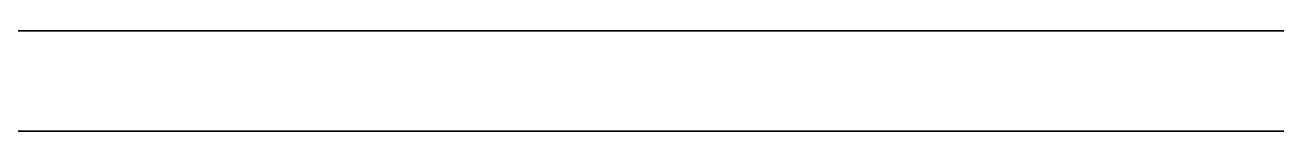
# Model space of a CAD drawing. Header units: millimetres. Extents: x -29 to 159, y -20 to 130.
# Drawn here: x 69.31 to 79.54, y 51.68 to 52.5 of the extents above; entities that cross this region are included whole.
import ezdxf

# ---------------------------------------------------------------- set-up
doc = ezdxf.new("R2010")
doc.units = ezdxf.units.MM
doc.linetypes.add('DASHED', pattern=[1.524, 1.27, -0.254])
doc.layers.add('HIDDEN', color=8, linetype='DASHED')
doc.layers.add('VISIBLE', color=7, linetype='CONTINUOUS')

msp = doc.modelspace()

# ---------------------------------------------------------------- linework, layer by layer
at = {"layer": 'HIDDEN'}
for points in [[(79.66667, 52.5), (79, 52.5), (78.33333, 52.5), (77.66667, 52.5), (77, 52.5), (76.33333, 52.5), (75.66667, 52.5), (75, 52.5), (74.33333, 52.5), (73.66667, 52.5), (73, 52.5), (72.33333, 52.5), (71.66667, 52.5), (71, 52.5), (70.33333, 52.5), (69.66667, 52.5), (69, 52.5)], [(79.60102, 52.5), (79.12088, 52.5), (78.64074, 52.5), (78.16061, 52.5), (77.68047, 52.5), (77.20034, 52.5), (76.7202, 52.5), (76.24007, 52.5), (75.75993, 52.5), (75.2798, 52.5), (74.79966, 52.5), (74.31953, 52.5), (73.83939, 52.5), (73.35926, 52.5), (72.87912, 52.5), (72.39898, 52.5), (71.91885, 52.5), (71.43871, 52.5), (70.95858, 52.5), (70.47844, 52.5), (69.99831, 52.5), (69.51817, 52.5), (69.03804, 52.5)], [(69.2781, 52.5), (69.51817, 52.5), (69.75824, 52.5), (69.99831, 52.5), (70.23838, 52.5), (70.47844, 52.5), (70.71851, 52.5), (70.95858, 52.5), (71.19865, 52.5), (71.43871, 52.5), (71.67878, 52.5), (71.91885, 52.5), (72.15892, 52.5), (72.39898, 52.5), (72.63905, 52.5), (72.87912, 52.5), (73.11919, 52.5), (73.35926, 52.5), (73.59932, 52.5), (73.83939, 52.5), (74.07946, 52.5), (74.31953, 52.5), (74.55959, 52.5), (74.79966, 52.5), (75.03973, 52.5), (75.2798, 52.5), (75.51986, 52.5), (75.75993, 52.5), (76, 52.5)], [(76, 52.5), (76.24007, 52.5), (76.48014, 52.5), (76.7202, 52.5), (76.96027, 52.5), (77.20034, 52.5), (77.44041, 52.5), (77.68047, 52.5), (77.92054, 52.5), (78.16061, 52.5), (78.40068, 52.5), (78.64074, 52.5), (78.88081, 52.5), (79.12088, 52.5), (79.36095, 52.5), (79.60102, 52.5)], [(79.85873, 51.67574), (79.40476, 51.67574), (78.95079, 51.67574), (78.49683, 51.67574), (78.04286, 51.67574), (77.58889, 51.67574), (77.13492, 51.67574), (76.68095, 51.67574), (76.22698, 51.67574), (75.77302, 51.67574), (75.31905, 51.67574), (74.86508, 51.67574), (74.41111, 51.67574), (73.95714, 51.67574), (73.50317, 51.67574), (73.04921, 51.67574), (72.59524, 51.67574), (72.14127, 51.67574), (71.6873, 51.67574), (71.23333, 51.67574), (70.77937, 51.67574), (70.3254, 51.67574), (69.87143, 51.67574), (69.41746, 51.67574), (68.96349, 51.67574)], [(69.19048, 51.67574), (69.41746, 51.67574), (69.64444, 51.67574), (69.87143, 51.67574), (70.09841, 51.67574), (70.3254, 51.67574), (70.55238, 51.67574), (70.77937, 51.67574), (71.00635, 51.67574), (71.23333, 51.67574), (71.46032, 51.67574), (71.6873, 51.67574), (71.91429, 51.67574), (72.14127, 51.67574), (72.36825, 51.67574), (72.59524, 51.67574), (72.82222, 51.67574), (73.04921, 51.67574), (73.27619, 51.67574), (73.50317, 51.67574), (73.73016, 51.67574), (73.95714, 51.67574), (74.18413, 51.67574), (74.41111, 51.67574), (74.6381, 51.67574), (74.86508, 51.67574), (75.09206, 51.67574), (75.31905, 51.67574), (75.54603, 51.67574), (75.77302, 51.67574), (76, 51.67574)], [(76, 51.67574), (76.22698, 51.67574), (76.45397, 51.67574), (76.68095, 51.67574), (76.90794, 51.67574), (77.13492, 51.67574), (77.3619, 51.67574), (77.58889, 51.67574), (77.81587, 51.67574), (78.04286, 51.67574), (78.26984, 51.67574), (78.49683, 51.67574), (78.72381, 51.67574), (78.95079, 51.67574), (79.17778, 51.67574), (79.40476, 51.67574), (79.63175, 51.67574)]]:
    msp.add_lwpolyline(points, dxfattribs=at)
at = {"layer": 'VISIBLE'}
for points in [[(69, 52.5), (69.33333, 52.5), (69.66667, 52.5), (70, 52.5), (70.33333, 52.5), (70.66667, 52.5), (71, 52.5), (71.33333, 52.5), (71.66667, 52.5), (72, 52.5), (72.33333, 52.5), (72.66667, 52.5), (73, 52.5), (73.33333, 52.5), (73.66667, 52.5), (74, 52.5), (74.33333, 52.5), (74.66667, 52.5), (75, 52.5), (75.33333, 52.5), (75.66667, 52.5), (76, 52.5)], [(76, 52.5), (76.33333, 52.5), (76.66667, 52.5), (77, 52.5), (77.33333, 52.5), (77.66667, 52.5), (78, 52.5), (78.33333, 52.5), (78.66667, 52.5), (79, 52.5), (79.33333, 52.5), (79.66667, 52.5)]]:
    msp.add_lwpolyline(points, dxfattribs=at)

doc.saveas('drawing.dxf')
